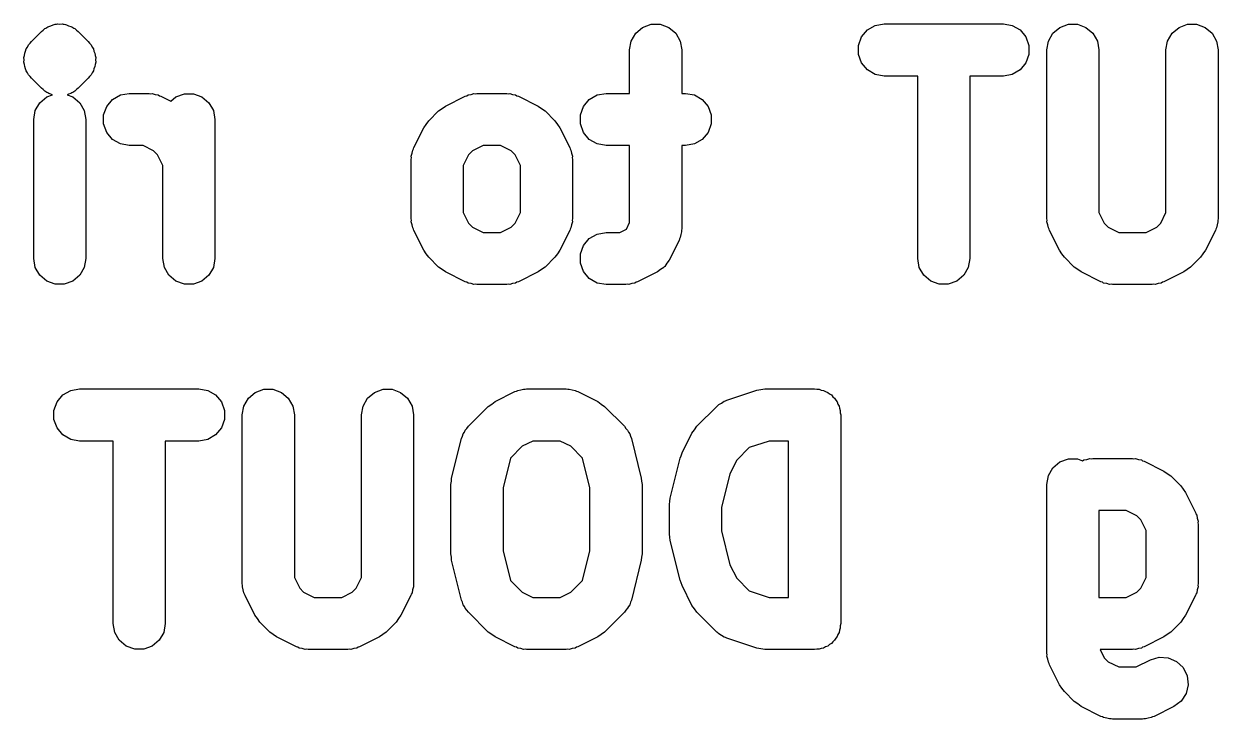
# Model space of a CAD drawing. Extents: x 70 to 226, y -104 to -44.
# Drawn here: x 80.21 to 84.79, y -49.229 to -46.562 of the extents above; entities that cross this region are included whole.
import ezdxf

# ---------------------------------------------------------------- set-up
doc = ezdxf.new("R2010")
doc.units = 0
doc.header["$MEASUREMENT"] = 0
doc.layers.add('BLACK', color=7, linetype='CONTINUOUS')

msp = doc.modelspace()

# ---------------------------------------------------------------- linework, layer by layer
at = {"layer": 'Black'}
for p, q in [((80.2841, -46.5862), (80.2903, -46.58)), ((80.2903, -46.58), (80.2942, -46.5781)), ((80.2942, -46.5781), (80.2976, -46.5753)), ((80.2976, -46.5753), (80.3018, -46.5738)), ((80.3018, -46.5738), (80.3054, -46.5713)), ((80.3054, -46.5713), (80.3138, -46.569)), ((80.3138, -46.569), (80.3217, -46.5653)), ((80.3217, -46.5653), (80.3261, -46.5649)), ((80.3261, -46.5649), (80.3303, -46.5634)), ((80.3303, -46.5634), (80.3347, -46.5634)), ((80.3347, -46.5634), (80.3389, -46.5623)), ((80.3389, -46.5623), (80.3476, -46.563)), ((80.3476, -46.563), (80.3563, -46.5623)), ((80.3563, -46.5623), (80.3606, -46.5634)), ((80.3606, -46.5634), (80.365, -46.5634)), ((80.365, -46.5634), (80.3691, -46.5649)), ((80.3691, -46.5649), (80.3735, -46.5653)), ((80.3735, -46.5653), (80.3814, -46.569)), ((80.3814, -46.569), (80.3899, -46.5713)), ((80.3899, -46.5713), (80.3935, -46.5738)), ((80.3935, -46.5738), (80.3976, -46.5753)), ((80.3976, -46.5753), (80.401, -46.5781)), ((80.401, -46.5781), (80.405, -46.58)), ((80.405, -46.58), (80.4112, -46.5862)), ((82.5567, -46.5976), (82.5833, -46.5753)), ((82.5833, -46.5753), (82.616, -46.5634)), ((82.616, -46.5634), (82.6507, -46.5634)), ((82.6507, -46.5634), (82.6833, -46.5753)), ((82.6833, -46.5753), (82.7099, -46.5976)), ((83.4452, -46.5853), (83.4753, -46.5679)), ((83.4753, -46.5679), (83.5095, -46.5619)), ((83.5095, -46.5619), (83.9667, -46.5619)), ((83.9667, -46.5619), (84.0009, -46.5679)), ((84.0009, -46.5679), (84.0309, -46.5853)), ((84.1567, -46.5976), (84.1833, -46.5753)), ((84.1833, -46.5753), (84.216, -46.5634)), ((84.216, -46.5634), (84.2507, -46.5634)), ((84.2507, -46.5634), (84.2833, -46.5753)), ((84.2833, -46.5753), (84.3099, -46.5976)), ((84.6139, -46.5976), (84.6405, -46.5753)), ((84.6405, -46.5753), (84.6731, -46.5634)), ((84.6731, -46.5634), (84.7078, -46.5634)), ((84.7078, -46.5634), (84.7405, -46.5753)), ((84.7405, -46.5753), (84.7671, -46.5976)), ((80.2338, -46.6365), (80.2388, -46.6293)), ((80.2388, -46.6293), (80.2769, -46.5912)), ((80.2769, -46.5912), (80.2841, -46.5862)), ((80.4112, -46.5862), (80.4183, -46.5912)), ((80.4183, -46.5912), (80.4564, -46.6293)), ((80.4564, -46.6293), (80.4614, -46.6365)), ((82.5333, -46.6619), (82.5394, -46.6277)), ((82.5394, -46.6277), (82.5567, -46.5976)), ((82.7099, -46.5976), (82.7273, -46.6277)), ((82.7273, -46.6277), (82.7333, -46.6619)), ((83.411, -46.6445), (83.4229, -46.6119)), ((83.4229, -46.6119), (83.4452, -46.5853)), ((84.0309, -46.5853), (84.0533, -46.6119)), ((84.0533, -46.6119), (84.0651, -46.6445)), ((84.1333, -46.6619), (84.1394, -46.6277)), ((84.1394, -46.6277), (84.1567, -46.5976)), ((84.3099, -46.5976), (84.3273, -46.6277)), ((84.3273, -46.6277), (84.3333, -46.6619)), ((84.5905, -46.6619), (84.5965, -46.6277)), ((84.5965, -46.6277), (84.6139, -46.5976)), ((84.7671, -46.5976), (84.7844, -46.6277)), ((84.7844, -46.6277), (84.7905, -46.6619)), ((80.2122, -46.6828), (80.2129, -46.6741)), ((80.2129, -46.6741), (80.2166, -46.6662)), ((80.2166, -46.6662), (80.2189, -46.6577)), ((80.2189, -46.6577), (80.2239, -46.6506)), ((80.2239, -46.6506), (80.2276, -46.6426)), ((80.2276, -46.6426), (80.2338, -46.6365)), ((80.4614, -46.6365), (80.4676, -46.6426)), ((80.4676, -46.6426), (80.4713, -46.6506)), ((80.4713, -46.6506), (80.4763, -46.6577)), ((80.4763, -46.6577), (80.4786, -46.6662)), ((80.4786, -46.6662), (80.4823, -46.6741)), ((80.4823, -46.6741), (80.4831, -46.6828)), ((82.5333, -46.8286), (82.5333, -46.6619)), ((82.7333, -46.6619), (82.7333, -46.8286)), ((83.411, -46.6793), (83.411, -46.6445)), ((84.0651, -46.6445), (84.0651, -46.6793)), ((84.1333, -47.3095), (84.1333, -46.6619)), ((84.3333, -46.6619), (84.3333, -47.2859)), ((84.5905, -47.2859), (84.5905, -46.6619)), ((84.7905, -46.6619), (84.7905, -47.3095)), ((80.2099, -46.6913), (80.2122, -46.6828)), ((80.2107, -46.7), (80.2099, -46.6913)), ((80.2099, -46.7087), (80.2107, -46.7)), ((80.2122, -46.7172), (80.2099, -46.7087)), ((80.2129, -46.7259), (80.2122, -46.7172)), ((80.4831, -46.7172), (80.4823, -46.7259)), ((80.4831, -46.6828), (80.4853, -46.6913)), ((80.4853, -46.7087), (80.4831, -46.7172)), ((80.4853, -46.6913), (80.4846, -46.7)), ((80.4846, -46.7), (80.4853, -46.7087)), ((83.4229, -46.7119), (83.411, -46.6793)), ((83.4452, -46.7385), (83.4229, -46.7119)), ((84.0533, -46.7119), (84.0309, -46.7385)), ((84.0651, -46.6793), (84.0533, -46.7119)), ((80.2166, -46.7338), (80.2129, -46.7259)), ((80.2189, -46.7423), (80.2166, -46.7338)), ((80.2239, -46.7494), (80.2189, -46.7423)), ((80.2276, -46.7574), (80.2239, -46.7494)), ((80.2338, -46.7635), (80.2276, -46.7574)), ((80.2388, -46.7707), (80.2338, -46.7635)), ((80.4614, -46.7635), (80.4564, -46.7707)), ((80.4676, -46.7574), (80.4614, -46.7635)), ((80.4713, -46.7494), (80.4676, -46.7574)), ((80.4763, -46.7423), (80.4713, -46.7494)), ((80.4786, -46.7338), (80.4763, -46.7423)), ((80.4823, -46.7259), (80.4786, -46.7338)), ((83.4753, -46.7559), (83.4452, -46.7385)), ((83.5095, -46.7619), (83.4753, -46.7559)), ((83.6381, -46.7619), (83.5095, -46.7619)), ((83.6381, -47.4619), (83.6381, -46.7619)), ((83.9667, -46.7619), (83.8381, -46.7619)), ((83.8381, -46.7619), (83.8381, -47.4619)), ((84.0009, -46.7559), (83.9667, -46.7619)), ((84.0309, -46.7385), (84.0009, -46.7559)), ((80.2769, -46.8088), (80.2388, -46.7707)), ((80.2841, -46.8138), (80.2769, -46.8088)), ((80.4183, -46.8088), (80.4112, -46.8138)), ((80.4564, -46.7707), (80.4183, -46.8088)), ((80.271, -46.8643), (80.2976, -46.842)), ((80.2903, -46.82), (80.2841, -46.8138)), ((80.2942, -46.8219), (80.2903, -46.82)), ((80.2976, -46.8247), (80.2942, -46.8219)), ((80.3018, -46.8262), (80.2976, -46.8247)), ((80.2976, -46.842), (80.3199, -46.8338)), ((80.3054, -46.8287), (80.3018, -46.8262)), ((80.3138, -46.831), (80.3054, -46.8287)), ((80.3199, -46.8338), (80.3138, -46.831)), ((80.3814, -46.831), (80.3753, -46.8338)), ((80.3753, -46.8338), (80.3976, -46.842)), ((80.3899, -46.8287), (80.3814, -46.831)), ((80.3935, -46.8262), (80.3899, -46.8287)), ((80.3976, -46.8247), (80.3935, -46.8262)), ((80.401, -46.8219), (80.3976, -46.8247)), ((80.3976, -46.842), (80.4242, -46.8643)), ((80.405, -46.82), (80.401, -46.8219)), ((80.4112, -46.8138), (80.405, -46.82)), ((80.5277, -46.8786), (80.55, -46.852)), ((80.55, -46.852), (80.5801, -46.8346)), ((80.5801, -46.8346), (80.6143, -46.8286)), ((80.6143, -46.8286), (80.6905, -46.8286)), ((80.6905, -46.8286), (80.6962, -46.8296)), ((80.6962, -46.8296), (80.7019, -46.8292)), ((80.7019, -46.8292), (80.7131, -46.8326)), ((80.7131, -46.8326), (80.7247, -46.8346)), ((80.7247, -46.8346), (80.7297, -46.8375)), ((80.7297, -46.8375), (80.7352, -46.8391)), ((80.7352, -46.8391), (80.7734, -46.8583)), ((80.7734, -46.8583), (80.7929, -46.842)), ((80.7929, -46.842), (80.8255, -46.8301)), ((80.8255, -46.8301), (80.8602, -46.8301)), ((80.8602, -46.8301), (80.8929, -46.842)), ((80.8929, -46.842), (80.9195, -46.8643)), ((81.8267, -46.8772), (81.9029, -46.8391)), ((81.9029, -46.8391), (81.9084, -46.8375)), ((81.9084, -46.8375), (81.9134, -46.8346)), ((81.9134, -46.8346), (81.925, -46.8326)), ((81.925, -46.8326), (81.9362, -46.8292)), ((81.9362, -46.8292), (81.9419, -46.8296)), ((81.9419, -46.8296), (81.9476, -46.8286)), ((81.9476, -46.8286), (82.0619, -46.8286)), ((82.0619, -46.8286), (82.0676, -46.8296)), ((82.0676, -46.8296), (82.0733, -46.8292)), ((82.0733, -46.8292), (82.0846, -46.8326)), ((82.0846, -46.8326), (82.0961, -46.8346)), ((82.0961, -46.8346), (82.1011, -46.8375)), ((82.1011, -46.8375), (82.1066, -46.8391)), ((82.1066, -46.8391), (82.1828, -46.8772)), ((82.3563, -46.8786), (82.3786, -46.852)), ((82.3786, -46.852), (82.4087, -46.8346)), ((82.4087, -46.8346), (82.4429, -46.8286)), ((82.4429, -46.8286), (82.5333, -46.8286)), ((82.7333, -46.8286), (82.7476, -46.8286)), ((82.7476, -46.8286), (82.7818, -46.8346)), ((82.7818, -46.8346), (82.8119, -46.852)), ((82.8119, -46.852), (82.8342, -46.8786)), ((80.2476, -46.9286), (80.2536, -46.8944)), ((80.2536, -46.8944), (80.271, -46.8643)), ((80.4242, -46.8643), (80.4416, -46.8944)), ((80.4416, -46.8944), (80.4476, -46.9286)), ((80.5158, -46.9112), (80.5277, -46.8786)), ((80.9195, -46.8643), (80.9368, -46.8944)), ((80.9368, -46.8944), (80.9429, -46.9286)), ((81.7626, -46.9341), (81.8007, -46.896)), ((81.8007, -46.896), (81.8138, -46.8868)), ((81.8138, -46.8868), (81.8267, -46.8772)), ((82.1828, -46.8772), (82.1957, -46.8868)), ((82.1957, -46.8868), (82.2088, -46.896)), ((82.2088, -46.896), (82.2469, -46.9341)), ((82.3444, -46.9112), (82.3563, -46.8786)), ((82.8342, -46.8786), (82.8461, -46.9112)), ((80.2476, -47.4619), (80.2476, -46.9286)), ((80.4476, -46.9286), (80.4476, -47.4619)), ((80.5158, -46.9459), (80.5158, -46.9112)), ((80.5277, -46.9786), (80.5158, -46.9459)), ((80.9429, -46.9286), (80.9429, -47.4619)), ((81.7439, -46.96), (81.7534, -46.9472)), ((81.7534, -46.9472), (81.7626, -46.9341)), ((82.2469, -46.9341), (82.2561, -46.9472)), ((82.2561, -46.9472), (82.2656, -46.96)), ((82.3444, -46.9459), (82.3444, -46.9112)), ((82.3563, -46.9786), (82.3444, -46.9459)), ((82.8461, -46.9459), (82.8342, -46.9786)), ((82.8461, -46.9112), (82.8461, -46.9459)), ((80.55, -47.0052), (80.5277, -46.9786)), ((81.7058, -47.0362), (81.7439, -46.96)), ((82.2656, -46.96), (82.3037, -47.0362)), ((82.3786, -47.0052), (82.3563, -46.9786)), ((82.8342, -46.9786), (82.8119, -47.0052)), ((80.5801, -47.0225), (80.55, -47.0052)), ((80.6143, -47.0286), (80.5801, -47.0225)), ((80.6669, -47.0286), (80.6143, -47.0286)), ((80.7074, -47.0489), (80.6669, -47.0286)), ((81.7013, -47.0467), (81.7042, -47.0418)), ((81.7042, -47.0418), (81.7058, -47.0362)), ((81.9712, -47.0286), (81.9307, -47.0489)), ((82.0383, -47.0286), (81.9712, -47.0286)), ((82.0789, -47.0489), (82.0383, -47.0286)), ((82.3037, -47.0362), (82.3054, -47.0418)), ((82.3054, -47.0418), (82.3083, -47.0467)), ((82.4087, -47.0225), (82.3786, -47.0052)), ((82.4429, -47.0286), (82.4087, -47.0225)), ((82.5333, -47.0286), (82.4429, -47.0286)), ((82.5333, -47.324), (82.5333, -47.0286)), ((82.7476, -47.0286), (82.7333, -47.0286)), ((82.7333, -47.0286), (82.7333, -47.3476)), ((82.7818, -47.0225), (82.7476, -47.0286)), ((82.8119, -47.0052), (82.7818, -47.0225)), ((80.7226, -47.064), (80.7074, -47.0489)), ((80.7429, -47.1046), (80.7226, -47.064)), ((81.6952, -47.081), (81.6962, -47.0753)), ((81.6952, -47.3095), (81.6952, -47.081)), ((81.6959, -47.0695), (81.6992, -47.0583)), ((81.6962, -47.0753), (81.6959, -47.0695)), ((81.6992, -47.0583), (81.7013, -47.0467)), ((81.9155, -47.064), (81.8952, -47.1046)), ((81.9307, -47.0489), (81.9155, -47.064)), ((82.094, -47.064), (82.0789, -47.0489)), ((82.1143, -47.1046), (82.094, -47.064)), ((82.3083, -47.0467), (82.3103, -47.0583)), ((82.3103, -47.0583), (82.3136, -47.0695)), ((82.3136, -47.0695), (82.3133, -47.0753)), ((82.3133, -47.0753), (82.3143, -47.081)), ((82.3143, -47.081), (82.3143, -47.3095)), ((80.7429, -47.4619), (80.7429, -47.1046)), ((81.8952, -47.1046), (81.8952, -47.2859)), ((82.1143, -47.2859), (82.1143, -47.1046)), ((81.6962, -47.3152), (81.6952, -47.3095)), ((81.6959, -47.321), (81.6962, -47.3152)), ((81.8952, -47.2859), (81.9155, -47.3265)), ((82.094, -47.3265), (82.1143, -47.2859)), ((82.3143, -47.3095), (82.3133, -47.3152)), ((82.3133, -47.3152), (82.3136, -47.321)), ((84.1343, -47.3152), (84.1333, -47.3095)), ((84.134, -47.321), (84.1343, -47.3152)), ((84.3333, -47.2859), (84.3536, -47.3265)), ((84.5702, -47.3265), (84.5905, -47.2859)), ((84.7905, -47.3095), (84.7895, -47.3152)), ((84.7895, -47.3152), (84.7898, -47.321)), ((81.6992, -47.3322), (81.6959, -47.321)), ((81.7013, -47.3437), (81.6992, -47.3322)), ((81.7042, -47.3487), (81.7013, -47.3437)), ((81.7058, -47.3542), (81.7042, -47.3487)), ((81.7439, -47.4304), (81.7058, -47.3542)), ((81.9155, -47.3265), (81.9307, -47.3416)), ((81.9307, -47.3416), (81.9712, -47.3619)), ((81.9712, -47.3619), (82.0383, -47.3619)), ((82.0383, -47.3619), (82.0789, -47.3416)), ((82.0789, -47.3416), (82.094, -47.3265)), ((82.3037, -47.3542), (82.2656, -47.4304)), ((82.3054, -47.3487), (82.3037, -47.3542)), ((82.3083, -47.3437), (82.3054, -47.3487)), ((82.3103, -47.3322), (82.3083, -47.3437)), ((82.3136, -47.321), (82.3103, -47.3322)), ((82.4087, -47.3679), (82.4429, -47.3619)), ((82.4429, -47.3619), (82.4954, -47.3619)), ((82.4954, -47.3619), (82.5207, -47.3493)), ((82.5207, -47.3493), (82.5333, -47.324)), ((82.7327, -47.3591), (82.7293, -47.3703)), ((82.7333, -47.3476), (82.7323, -47.3533)), ((82.7323, -47.3533), (82.7327, -47.3591)), ((84.1373, -47.3322), (84.134, -47.321)), ((84.1394, -47.3437), (84.1373, -47.3322)), ((84.1422, -47.3487), (84.1394, -47.3437)), ((84.1439, -47.3542), (84.1422, -47.3487)), ((84.182, -47.4304), (84.1439, -47.3542)), ((84.3536, -47.3265), (84.3688, -47.3416)), ((84.3688, -47.3416), (84.4093, -47.3619)), ((84.4093, -47.3619), (84.5145, -47.3619)), ((84.5145, -47.3619), (84.555, -47.3416)), ((84.555, -47.3416), (84.5702, -47.3265)), ((84.7799, -47.3542), (84.7418, -47.4304)), ((84.7816, -47.3487), (84.7799, -47.3542)), ((84.7844, -47.3437), (84.7816, -47.3487)), ((84.7865, -47.3322), (84.7844, -47.3437)), ((84.7898, -47.321), (84.7865, -47.3322)), ((82.3563, -47.4119), (82.3786, -47.3853)), ((82.3786, -47.3853), (82.4087, -47.3679)), ((82.7228, -47.3923), (82.6847, -47.4685)), ((82.7244, -47.3868), (82.7228, -47.3923)), ((82.7273, -47.3818), (82.7244, -47.3868)), ((82.7293, -47.3703), (82.7273, -47.3818)), ((81.7534, -47.4433), (81.7439, -47.4304)), ((81.7626, -47.4564), (81.7534, -47.4433)), ((82.2561, -47.4433), (82.2469, -47.4564)), ((82.2656, -47.4304), (82.2561, -47.4433)), ((82.3444, -47.4445), (82.3563, -47.4119)), ((82.3444, -47.4793), (82.3444, -47.4445)), ((84.1915, -47.4433), (84.182, -47.4304)), ((84.2007, -47.4564), (84.1915, -47.4433)), ((84.7323, -47.4433), (84.7231, -47.4564)), ((84.7418, -47.4304), (84.7323, -47.4433)), ((80.2536, -47.4961), (80.2476, -47.4619)), ((80.271, -47.5262), (80.2536, -47.4961)), ((80.4416, -47.4961), (80.4242, -47.5262)), ((80.4476, -47.4619), (80.4416, -47.4961)), ((80.7489, -47.4961), (80.7429, -47.4619)), ((80.7663, -47.5262), (80.7489, -47.4961)), ((80.9368, -47.4961), (80.9195, -47.5262)), ((80.9429, -47.4619), (80.9368, -47.4961)), ((81.8007, -47.4945), (81.7626, -47.4564)), ((81.8139, -47.5037), (81.8007, -47.4945)), ((82.2088, -47.4945), (82.1957, -47.5037)), ((82.2469, -47.4564), (82.2088, -47.4945)), ((82.3563, -47.5119), (82.3444, -47.4793)), ((82.664, -47.4964), (82.6517, -47.5045)), ((82.6656, -47.4942), (82.664, -47.4964)), ((82.6679, -47.4926), (82.6656, -47.4942)), ((82.6759, -47.4803), (82.6679, -47.4926)), ((82.6847, -47.4685), (82.6759, -47.4803)), ((83.6441, -47.4961), (83.6381, -47.4619)), ((83.6615, -47.5262), (83.6441, -47.4961)), ((83.8321, -47.4961), (83.8147, -47.5262)), ((83.8381, -47.4619), (83.8321, -47.4961)), ((84.2388, -47.4945), (84.2007, -47.4564)), ((84.2519, -47.5037), (84.2388, -47.4945)), ((84.685, -47.4945), (84.6719, -47.5037)), ((84.7231, -47.4564), (84.685, -47.4945)), ((80.2976, -47.5485), (80.271, -47.5262)), ((80.4242, -47.5262), (80.3976, -47.5485)), ((80.7929, -47.5485), (80.7663, -47.5262)), ((80.9195, -47.5262), (80.8929, -47.5485)), ((81.8267, -47.5133), (81.8139, -47.5037)), ((81.9029, -47.5513), (81.8267, -47.5133)), ((82.1828, -47.5133), (82.1066, -47.5513)), ((82.1957, -47.5037), (82.1828, -47.5133)), ((82.3786, -47.5385), (82.3563, -47.5119)), ((82.4087, -47.5559), (82.3786, -47.5385)), ((82.64, -47.5133), (82.5638, -47.5513)), ((82.6517, -47.5045), (82.64, -47.5133)), ((83.6881, -47.5485), (83.6615, -47.5262)), ((83.8147, -47.5262), (83.7881, -47.5485)), ((84.2648, -47.5133), (84.2519, -47.5037)), ((84.341, -47.5513), (84.2648, -47.5133)), ((84.659, -47.5133), (84.5828, -47.5513)), ((84.6719, -47.5037), (84.659, -47.5133)), ((80.3303, -47.5604), (80.2976, -47.5485)), ((80.365, -47.5604), (80.3303, -47.5604)), ((80.3976, -47.5485), (80.365, -47.5604)), ((80.8255, -47.5604), (80.7929, -47.5485)), ((80.8602, -47.5604), (80.8255, -47.5604)), ((80.8929, -47.5485), (80.8602, -47.5604)), ((81.9084, -47.553), (81.9029, -47.5513)), ((81.9134, -47.5559), (81.9084, -47.553)), ((81.925, -47.5579), (81.9134, -47.5559)), ((81.9362, -47.5612), (81.925, -47.5579)), ((81.9419, -47.5609), (81.9362, -47.5612)), ((81.9476, -47.5619), (81.9419, -47.5609)), ((82.0619, -47.5619), (81.9476, -47.5619)), ((82.0676, -47.5609), (82.0619, -47.5619)), ((82.0733, -47.5612), (82.0676, -47.5609)), ((82.0846, -47.5579), (82.0733, -47.5612)), ((82.0961, -47.5559), (82.0846, -47.5579)), ((82.1011, -47.553), (82.0961, -47.5559)), ((82.1066, -47.5513), (82.1011, -47.553)), ((82.4429, -47.5619), (82.4087, -47.5559)), ((82.519, -47.5619), (82.4429, -47.5619)), ((82.5247, -47.5609), (82.519, -47.5619)), ((82.5305, -47.5612), (82.5247, -47.5609)), ((82.5417, -47.5579), (82.5305, -47.5612)), ((82.5532, -47.5559), (82.5417, -47.5579)), ((82.5582, -47.553), (82.5532, -47.5559)), ((82.5638, -47.5513), (82.5582, -47.553)), ((83.7207, -47.5604), (83.6881, -47.5485)), ((83.7555, -47.5604), (83.7207, -47.5604)), ((83.7881, -47.5485), (83.7555, -47.5604)), ((84.3465, -47.553), (84.341, -47.5513)), ((84.3515, -47.5559), (84.3465, -47.553)), ((84.3631, -47.5579), (84.3515, -47.5559)), ((84.3743, -47.5612), (84.3631, -47.5579)), ((84.38, -47.5609), (84.3743, -47.5612)), ((84.3857, -47.5619), (84.38, -47.5609)), ((84.5381, -47.5619), (84.3857, -47.5619)), ((84.5438, -47.5609), (84.5381, -47.5619)), ((84.5495, -47.5612), (84.5438, -47.5609)), ((84.5608, -47.5579), (84.5495, -47.5612)), ((84.5723, -47.5559), (84.5608, -47.5579)), ((84.5773, -47.553), (84.5723, -47.5559)), ((84.5828, -47.5513), (84.5773, -47.553)), ((80.3372, -48.0119), (80.3595, -47.9853)), ((80.3595, -47.9853), (80.3896, -47.9679)), ((80.3896, -47.9679), (80.4238, -47.9619)), ((80.4238, -47.9619), (80.881, -47.9619)), ((80.881, -47.9619), (80.9152, -47.9679)), ((80.9152, -47.9679), (80.9452, -47.9853)), ((80.9452, -47.9853), (80.9676, -48.0119)), ((81.0536, -48.0277), (81.071, -47.9976)), ((81.071, -47.9976), (81.0976, -47.9753)), ((81.0976, -47.9753), (81.1303, -47.9634)), ((81.1303, -47.9634), (81.165, -47.9634)), ((81.165, -47.9634), (81.1976, -47.9753)), ((81.1976, -47.9753), (81.2242, -47.9976)), ((81.2242, -47.9976), (81.2416, -48.0277)), ((81.5108, -48.0277), (81.5282, -47.9976)), ((81.5282, -47.9976), (81.5548, -47.9753)), ((81.5548, -47.9753), (81.5874, -47.9634)), ((81.5874, -47.9634), (81.6221, -47.9634)), ((81.6221, -47.9634), (81.6548, -47.9753)), ((81.6548, -47.9753), (81.6814, -47.9976)), ((81.6814, -47.9976), (81.6987, -48.0277)), ((82.0172, -48.0106), (82.0934, -47.9725)), ((82.0934, -47.9725), (82.0989, -47.9708)), ((82.0989, -47.9708), (82.1039, -47.9679)), ((82.1039, -47.9679), (82.1154, -47.9659)), ((82.1154, -47.9659), (82.1267, -47.9626)), ((82.1267, -47.9626), (82.1324, -47.9629)), ((82.1324, -47.9629), (82.1381, -47.9619)), ((82.1381, -47.9619), (82.2905, -47.9619)), ((82.2905, -47.9619), (82.2962, -47.9629)), ((82.2962, -47.9629), (82.3019, -47.9626)), ((82.3019, -47.9626), (82.3131, -47.9659)), ((82.3131, -47.9659), (82.3247, -47.9679)), ((82.3247, -47.9679), (82.3297, -47.9708)), ((82.3297, -47.9708), (82.3352, -47.9725)), ((82.3352, -47.9725), (82.4114, -48.0106)), ((82.9065, -48.0051), (83.0208, -47.967)), ((83.0208, -47.967), (83.0366, -47.9647)), ((83.0366, -47.9647), (83.0524, -47.9619)), ((83.0524, -47.9619), (83.2429, -47.9619)), ((83.2429, -47.9619), (83.2515, -47.9634)), ((83.2515, -47.9634), (83.2602, -47.9634)), ((83.2602, -47.9634), (83.2684, -47.9664)), ((83.2684, -47.9664), (83.2771, -47.9679)), ((83.2771, -47.9679), (83.2846, -47.9723)), ((83.2846, -47.9723), (83.2929, -47.9753)), ((83.2929, -47.9753), (83.2996, -47.9809)), ((83.2996, -47.9809), (83.3071, -47.9853)), ((83.3071, -47.9853), (83.3128, -47.992)), ((83.3128, -47.992), (83.3195, -47.9976)), ((83.3195, -47.9976), (83.3238, -48.0052)), ((80.3253, -48.0445), (80.3372, -48.0119)), ((80.3253, -48.0793), (80.3253, -48.0445)), ((80.9676, -48.0119), (80.9794, -48.0445)), ((80.9794, -48.0445), (80.9794, -48.0793)), ((81.0476, -48.0619), (81.0536, -48.0277)), ((81.2416, -48.0277), (81.2476, -48.0619)), ((81.5048, -48.0619), (81.5108, -48.0277)), ((81.6987, -48.0277), (81.7048, -48.0619)), ((81.915, -48.1055), (81.9912, -48.0293)), ((81.9912, -48.0293), (82.0043, -48.0201)), ((82.0043, -48.0201), (82.0172, -48.0106)), ((82.4114, -48.0106), (82.4243, -48.0201)), ((82.4243, -48.0201), (82.4374, -48.0293)), ((82.4374, -48.0293), (82.5136, -48.1055)), ((82.7912, -48.1055), (82.8674, -48.0293)), ((82.8674, -48.0293), (82.8721, -48.026)), ((82.8721, -48.026), (82.8759, -48.0217)), ((82.8759, -48.0217), (82.8862, -48.0161)), ((82.8862, -48.0161), (82.8958, -48.0094)), ((82.8958, -48.0094), (82.9014, -48.0079)), ((82.9014, -48.0079), (82.9065, -48.0051)), ((83.3238, -48.0052), (83.3295, -48.0119)), ((83.3295, -48.0119), (83.3325, -48.0201)), ((83.3325, -48.0201), (83.3368, -48.0277)), ((83.3368, -48.0277), (83.3383, -48.0363)), ((83.3383, -48.0363), (83.3413, -48.0445)), ((83.3413, -48.0445), (83.3413, -48.0533)), ((80.3372, -48.1119), (80.3253, -48.0793)), ((80.9794, -48.0793), (80.9676, -48.1119)), ((81.0476, -48.7095), (81.0476, -48.0619)), ((81.2476, -48.0619), (81.2476, -48.6859)), ((81.5048, -48.6859), (81.5048, -48.0619)), ((81.7048, -48.0619), (81.7048, -48.7095)), ((83.3413, -48.0533), (83.3429, -48.0619)), ((83.3429, -48.0619), (83.3429, -48.8619)), ((80.3595, -48.1385), (80.3372, -48.1119)), ((80.3896, -48.1559), (80.3595, -48.1385)), ((80.9452, -48.1385), (80.9152, -48.1559)), ((80.9676, -48.1119), (80.9452, -48.1385)), ((81.8926, -48.1432), (81.8951, -48.1339)), ((81.8951, -48.1339), (81.8996, -48.1274)), ((81.8996, -48.1274), (81.9028, -48.1202)), ((81.9028, -48.1202), (81.9095, -48.1133)), ((81.9095, -48.1133), (81.915, -48.1055)), ((82.5136, -48.1055), (82.5191, -48.1133)), ((82.5191, -48.1133), (82.5257, -48.1202)), ((82.5257, -48.1202), (82.5289, -48.1274)), ((82.5289, -48.1274), (82.5335, -48.1339)), ((82.5335, -48.1339), (82.536, -48.1432)), ((82.7344, -48.2077), (82.7725, -48.1315)), ((82.7725, -48.1315), (82.782, -48.1186)), ((82.782, -48.1186), (82.7912, -48.1055)), ((80.4238, -48.1619), (80.3896, -48.1559)), ((80.5524, -48.1619), (80.4238, -48.1619)), ((80.5524, -48.8619), (80.5524, -48.1619)), ((80.881, -48.1619), (80.7524, -48.1619)), ((80.7524, -48.1619), (80.7524, -48.8619)), ((80.9152, -48.1559), (80.881, -48.1619)), ((81.8506, -48.3043), (81.8887, -48.1519)), ((81.8887, -48.1519), (81.8926, -48.1432)), ((82.1211, -48.1822), (82.076, -48.2273)), ((82.1617, -48.1619), (82.1211, -48.1822)), ((82.2669, -48.1619), (82.1617, -48.1619)), ((82.3074, -48.1822), (82.2669, -48.1619)), ((82.3526, -48.2273), (82.3074, -48.1822)), ((82.536, -48.1432), (82.5399, -48.1519)), ((82.5399, -48.1519), (82.578, -48.3043)), ((82.9921, -48.1874), (82.9441, -48.2354)), ((83.0686, -48.1619), (82.9921, -48.1874)), ((83.1429, -48.1619), (83.0686, -48.1619)), ((83.1429, -48.7619), (83.1429, -48.1619)), ((82.076, -48.2273), (82.0476, -48.3409)), ((82.381, -48.3409), (82.3526, -48.2273)), ((82.6887, -48.3805), (82.7268, -48.2281)), ((82.7268, -48.2281), (82.7312, -48.2181)), ((82.7312, -48.2181), (82.7344, -48.2077)), ((84.1833, -48.242), (84.216, -48.2301)), ((84.216, -48.2301), (84.2507, -48.2301)), ((84.2507, -48.2301), (84.2706, -48.2373)), ((84.2753, -48.2346), (84.2869, -48.2326)), ((84.2869, -48.2326), (84.2981, -48.2292)), ((84.2981, -48.2292), (84.3038, -48.2296)), ((84.3038, -48.2296), (84.3095, -48.2286)), ((84.3095, -48.2286), (84.4619, -48.2286)), ((84.4619, -48.2286), (84.4676, -48.2296)), ((84.4676, -48.2296), (84.4733, -48.2292)), ((84.4733, -48.2292), (84.4846, -48.2326)), ((84.4846, -48.2326), (84.4961, -48.2346)), ((82.9441, -48.2354), (82.9182, -48.2873)), ((84.1394, -48.2944), (84.1567, -48.2643)), ((84.1567, -48.2643), (84.1833, -48.242)), ((84.2706, -48.2373), (84.2753, -48.2346)), ((84.4961, -48.2346), (84.5011, -48.2375)), ((84.5011, -48.2375), (84.5066, -48.2391)), ((84.5066, -48.2391), (84.5828, -48.2772)), ((84.5828, -48.2772), (84.5957, -48.2868)), ((81.8476, -48.3286), (81.8497, -48.3165)), ((81.8497, -48.3165), (81.8506, -48.3043)), ((82.578, -48.3043), (82.5788, -48.3165)), ((82.5788, -48.3165), (82.581, -48.3286)), ((82.9182, -48.2873), (82.8857, -48.4171)), ((84.1333, -48.3286), (84.1394, -48.2944)), ((84.5957, -48.2868), (84.6088, -48.296)), ((84.6088, -48.296), (84.6469, -48.3341)), ((81.8476, -48.5952), (81.8476, -48.3286)), ((82.0476, -48.3409), (82.0476, -48.5829)), ((82.381, -48.5829), (82.381, -48.3409)), ((82.581, -48.3286), (82.581, -48.5952)), ((84.1333, -48.9762), (84.1333, -48.3286)), ((84.6469, -48.3341), (84.6561, -48.3472)), ((84.6561, -48.3472), (84.6656, -48.36)), ((84.6656, -48.36), (84.7037, -48.4362)), ((82.6857, -48.4048), (82.6878, -48.3927)), ((82.6857, -48.519), (82.6857, -48.4048)), ((82.6878, -48.3927), (82.6887, -48.3805)), ((82.8857, -48.4171), (82.8857, -48.5067)), ((84.3333, -48.4286), (84.3333, -48.7619)), ((84.4383, -48.4286), (84.3333, -48.4286)), ((84.4789, -48.4489), (84.4383, -48.4286)), ((84.494, -48.464), (84.4789, -48.4489)), ((84.7037, -48.4362), (84.7054, -48.4418)), ((84.7054, -48.4418), (84.7083, -48.4467)), ((84.7083, -48.4467), (84.7103, -48.4583)), ((84.7103, -48.4583), (84.7136, -48.4695)), ((82.8857, -48.5067), (82.9182, -48.6365)), ((84.5143, -48.5046), (84.494, -48.464)), ((84.5143, -48.6859), (84.5143, -48.5046)), ((84.7136, -48.4695), (84.7133, -48.4753)), ((84.7133, -48.4753), (84.7143, -48.481)), ((84.7143, -48.481), (84.7143, -48.7095)), ((82.6878, -48.5311), (82.6857, -48.519)), ((82.6887, -48.5433), (82.6878, -48.5311)), ((82.7268, -48.6957), (82.6887, -48.5433)), ((81.8497, -48.6073), (81.8476, -48.5952)), ((82.0476, -48.5829), (82.076, -48.6965)), ((82.3526, -48.6965), (82.381, -48.5829)), ((82.581, -48.5952), (82.5788, -48.6073)), ((81.8506, -48.6195), (81.8497, -48.6073)), ((81.8887, -48.7719), (81.8506, -48.6195)), ((82.578, -48.6195), (82.5399, -48.7719)), ((82.5788, -48.6073), (82.578, -48.6195)), ((82.9182, -48.6365), (82.9441, -48.6884)), ((81.2476, -48.6859), (81.2679, -48.7265)), ((81.4845, -48.7265), (81.5048, -48.6859)), ((82.9441, -48.6884), (82.9921, -48.7364)), ((84.494, -48.7265), (84.5143, -48.6859)), ((81.0486, -48.7152), (81.0476, -48.7095)), ((81.0483, -48.721), (81.0486, -48.7152)), ((81.0516, -48.7322), (81.0483, -48.721)), ((81.0536, -48.7437), (81.0516, -48.7322)), ((81.2679, -48.7265), (81.283, -48.7416)), ((81.4693, -48.7416), (81.4845, -48.7265)), ((81.7008, -48.7322), (81.6987, -48.7437)), ((81.7041, -48.721), (81.7008, -48.7322)), ((81.7048, -48.7095), (81.7038, -48.7152)), ((81.7038, -48.7152), (81.7041, -48.721)), ((82.076, -48.6965), (82.1211, -48.7416)), ((82.3074, -48.7416), (82.3526, -48.6965)), ((82.7312, -48.7057), (82.7268, -48.6957)), ((82.7344, -48.7161), (82.7312, -48.7057)), ((82.7725, -48.7923), (82.7344, -48.7161)), ((82.9921, -48.7364), (83.0686, -48.7619)), ((84.4789, -48.7416), (84.494, -48.7265)), ((84.7103, -48.7322), (84.7083, -48.7437)), ((84.7136, -48.721), (84.7103, -48.7322)), ((84.7143, -48.7095), (84.7133, -48.7152)), ((84.7133, -48.7152), (84.7136, -48.721)), ((81.0565, -48.7487), (81.0536, -48.7437)), ((81.0582, -48.7542), (81.0565, -48.7487)), ((81.0963, -48.8304), (81.0582, -48.7542)), ((81.283, -48.7416), (81.3236, -48.7619)), ((81.3236, -48.7619), (81.4288, -48.7619)), ((81.4288, -48.7619), (81.4693, -48.7416)), ((81.6942, -48.7542), (81.6561, -48.8304)), ((81.6958, -48.7487), (81.6942, -48.7542)), ((81.6987, -48.7437), (81.6958, -48.7487)), ((81.8926, -48.7806), (81.8887, -48.7719)), ((81.8951, -48.7899), (81.8926, -48.7806)), ((82.1211, -48.7416), (82.1617, -48.7619)), ((82.1617, -48.7619), (82.2669, -48.7619)), ((82.2669, -48.7619), (82.3074, -48.7416)), ((82.536, -48.7806), (82.5335, -48.7899)), ((82.5399, -48.7719), (82.536, -48.7806)), ((83.0686, -48.7619), (83.1429, -48.7619)), ((84.3333, -48.7619), (84.4383, -48.7619)), ((84.4383, -48.7619), (84.4789, -48.7416)), ((84.7037, -48.7542), (84.6656, -48.8304)), ((84.7054, -48.7487), (84.7037, -48.7542)), ((84.7083, -48.7437), (84.7054, -48.7487)), ((81.8996, -48.7964), (81.8951, -48.7899)), ((81.9028, -48.8036), (81.8996, -48.7964)), ((81.9095, -48.8105), (81.9028, -48.8036)), ((81.915, -48.8183), (81.9095, -48.8105)), ((81.9912, -48.8945), (81.915, -48.8183)), ((82.5136, -48.8183), (82.4374, -48.8945)), ((82.5191, -48.8105), (82.5136, -48.8183)), ((82.5257, -48.8036), (82.5191, -48.8105)), ((82.5289, -48.7964), (82.5257, -48.8036)), ((82.5335, -48.7899), (82.5289, -48.7964)), ((82.782, -48.8052), (82.7725, -48.7923)), ((82.7912, -48.8183), (82.782, -48.8052)), ((82.8674, -48.8945), (82.7912, -48.8183)), ((80.5584, -48.8961), (80.5524, -48.8619)), ((80.7524, -48.8619), (80.7463, -48.8961)), ((81.1058, -48.8433), (81.0963, -48.8304)), ((81.115, -48.8564), (81.1058, -48.8433)), ((81.1531, -48.8945), (81.115, -48.8564)), ((81.6374, -48.8564), (81.5993, -48.8945)), ((81.6466, -48.8433), (81.6374, -48.8564)), ((81.6561, -48.8304), (81.6466, -48.8433)), ((83.3429, -48.8619), (83.3413, -48.8705)), ((83.3413, -48.8705), (83.3413, -48.8793)), ((84.6469, -48.8564), (84.6088, -48.8945)), ((84.6561, -48.8433), (84.6469, -48.8564)), ((84.6656, -48.8304), (84.6561, -48.8433)), ((80.5758, -48.9262), (80.5584, -48.8961)), ((80.7463, -48.8961), (80.729, -48.9262)), ((81.1662, -48.9037), (81.1531, -48.8945)), ((81.1791, -48.9133), (81.1662, -48.9037)), ((81.2553, -48.9513), (81.1791, -48.9133)), ((81.5733, -48.9133), (81.4971, -48.9513)), ((81.5861, -48.9037), (81.5733, -48.9133)), ((81.5993, -48.8945), (81.5861, -48.9037)), ((82.0043, -48.9037), (81.9912, -48.8945)), ((82.0172, -48.9133), (82.0043, -48.9037)), ((82.0934, -48.9513), (82.0172, -48.9133)), ((82.4114, -48.9133), (82.3352, -48.9513)), ((82.4242, -48.9037), (82.4114, -48.9133)), ((82.4374, -48.8945), (82.4242, -48.9037)), ((82.8721, -48.8978), (82.8674, -48.8945)), ((82.8759, -48.9021), (82.8721, -48.8978)), ((82.8862, -48.9077), (82.8759, -48.9021)), ((82.8958, -48.9144), (82.8862, -48.9077)), ((82.9014, -48.9159), (82.8958, -48.9144)), ((82.9065, -48.9187), (82.9014, -48.9159)), ((83.0208, -48.9568), (82.9065, -48.9187)), ((83.3238, -48.9186), (83.3195, -48.9262)), ((83.3295, -48.9119), (83.3238, -48.9186)), ((83.3325, -48.9037), (83.3295, -48.9119)), ((83.3368, -48.8961), (83.3325, -48.9037)), ((83.3383, -48.8875), (83.3368, -48.8961)), ((83.3413, -48.8793), (83.3383, -48.8875)), ((84.5828, -48.9133), (84.5066, -48.9513)), ((84.5957, -48.9037), (84.5828, -48.9133)), ((84.6088, -48.8945), (84.5957, -48.9037)), ((80.6024, -48.9485), (80.5758, -48.9262)), ((80.635, -48.9604), (80.6024, -48.9485)), ((80.6697, -48.9604), (80.635, -48.9604)), ((80.7024, -48.9485), (80.6697, -48.9604)), ((80.729, -48.9262), (80.7024, -48.9485)), ((81.2608, -48.953), (81.2553, -48.9513)), ((81.2658, -48.9559), (81.2608, -48.953)), ((81.2773, -48.9579), (81.2658, -48.9559)), ((81.2886, -48.9612), (81.2773, -48.9579)), ((81.2943, -48.9609), (81.2886, -48.9612)), ((81.3, -48.9619), (81.2943, -48.9609)), ((81.4524, -48.9619), (81.3, -48.9619)), ((81.4581, -48.9609), (81.4524, -48.9619)), ((81.4638, -48.9612), (81.4581, -48.9609)), ((81.475, -48.9579), (81.4638, -48.9612)), ((81.4866, -48.9559), (81.475, -48.9579)), ((81.4916, -48.953), (81.4866, -48.9559)), ((81.4971, -48.9513), (81.4916, -48.953)), ((82.0989, -48.953), (82.0934, -48.9513)), ((82.1039, -48.9559), (82.0989, -48.953)), ((82.1154, -48.9579), (82.1039, -48.9559)), ((82.1267, -48.9612), (82.1154, -48.9579)), ((82.1324, -48.9609), (82.1267, -48.9612)), ((82.1381, -48.9619), (82.1324, -48.9609)), ((82.2905, -48.9619), (82.1381, -48.9619)), ((82.2962, -48.9609), (82.2905, -48.9619)), ((82.3019, -48.9612), (82.2962, -48.9609)), ((82.3131, -48.9579), (82.3019, -48.9612)), ((82.3247, -48.9559), (82.3131, -48.9579)), ((82.3297, -48.953), (82.3247, -48.9559)), ((82.3352, -48.9513), (82.3297, -48.953)), ((83.0366, -48.9591), (83.0208, -48.9568)), ((83.0524, -48.9619), (83.0366, -48.9591)), ((83.2429, -48.9619), (83.0524, -48.9619)), ((83.2515, -48.9604), (83.2429, -48.9619)), ((83.2602, -48.9604), (83.2515, -48.9604)), ((83.2684, -48.9574), (83.2602, -48.9604)), ((83.2771, -48.9559), (83.2684, -48.9574)), ((83.2846, -48.9515), (83.2771, -48.9559)), ((83.2929, -48.9485), (83.2846, -48.9515)), ((83.2996, -48.9429), (83.2929, -48.9485)), ((83.3071, -48.9385), (83.2996, -48.9429)), ((83.3128, -48.9318), (83.3071, -48.9385)), ((83.3195, -48.9262), (83.3128, -48.9318)), ((84.4619, -48.9619), (84.338, -48.9619)), ((84.338, -48.9619), (84.3536, -48.9931)), ((84.4676, -48.9609), (84.4619, -48.9619)), ((84.4733, -48.9612), (84.4676, -48.9609)), ((84.4846, -48.9579), (84.4733, -48.9612)), ((84.4961, -48.9559), (84.4846, -48.9579)), ((84.5011, -48.953), (84.4961, -48.9559)), ((84.5066, -48.9513), (84.5011, -48.953)), ((84.1343, -48.9819), (84.1333, -48.9762)), ((84.134, -48.9876), (84.1343, -48.9819)), ((84.1373, -48.9989), (84.134, -48.9876)), ((84.1394, -49.0104), (84.1373, -48.9989)), ((84.1422, -49.0154), (84.1394, -49.0104)), ((84.3536, -48.9931), (84.3688, -49.0083)), ((84.3688, -49.0083), (84.4093, -49.0286)), ((84.4764, -49.0286), (84.5315, -49.001)), ((84.5315, -49.001), (84.5648, -48.9911)), ((84.5648, -48.9911), (84.5994, -48.9932)), ((84.5994, -48.9932), (84.6313, -49.007)), ((84.6313, -49.007), (84.6565, -49.0309)), ((84.1439, -49.0209), (84.1422, -49.0154)), ((84.182, -49.0971), (84.1439, -49.0209)), ((84.4093, -49.0286), (84.4764, -49.0286)), ((84.6565, -49.0309), (84.672, -49.062)), ((84.1915, -49.11), (84.182, -49.0971)), ((84.676, -49.0965), (84.6679, -49.1302)), ((84.672, -49.062), (84.676, -49.0965)), ((84.2007, -49.1231), (84.1915, -49.11)), ((84.2388, -49.1612), (84.2007, -49.1231)), ((84.6679, -49.1302), (84.6488, -49.1592)), ((84.2519, -49.1704), (84.2388, -49.1612)), ((84.2648, -49.1799), (84.2519, -49.1704)), ((84.341, -49.218), (84.2648, -49.1799)), ((84.6209, -49.1799), (84.5447, -49.218)), ((84.6488, -49.1592), (84.6209, -49.1799)), ((84.3465, -49.2197), (84.341, -49.218)), ((84.3515, -49.2225), (84.3465, -49.2197)), ((84.3631, -49.2246), (84.3515, -49.2225)), ((84.3743, -49.2279), (84.3631, -49.2246)), ((84.38, -49.2276), (84.3743, -49.2279)), ((84.3857, -49.2286), (84.38, -49.2276)), ((84.5, -49.2286), (84.3857, -49.2286)), ((84.5057, -49.2276), (84.5, -49.2286)), ((84.5114, -49.2279), (84.5057, -49.2276)), ((84.5227, -49.2246), (84.5114, -49.2279)), ((84.5342, -49.2225), (84.5227, -49.2246)), ((84.5392, -49.2197), (84.5342, -49.2225)), ((84.5447, -49.218), (84.5392, -49.2197))]:
    msp.add_line(p, q, dxfattribs=at)

doc.saveas('drawing.dxf')
